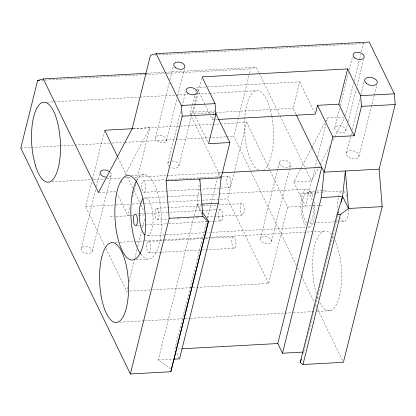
<?xml version="1.0" encoding="UTF-8"?>
<svg xmlns="http://www.w3.org/2000/svg" width="416" height="416" viewBox="0 0 416 416"><rect width="100%" height="100%" fill="white"/><g stroke="black" fill="none" stroke-linecap="round" stroke-linejoin="round"><path stroke-width="0.31" stroke-dasharray="2.08 1.56" d="M170.55 368.836L158.241 360.022L197.049 204.36L199.269 184.033M105.721 248.019L85.634 206.591L92.342 179.676M92.498 179.046L104.671 130.229M81.141 248.388L95.81 189.556M96.59 186.43L99.71 173.914M92.123 251.514A5.715 3.474 14 0 0 84.874 246.319A5.715 3.474 14 0 0 82.898 252.018A5.715 3.474 14 0 0 92.123 251.514L111.16 175.162M130.01 207.631L127.967 215.81L114.655 216.538M132.673 196.929L135.814 184.345M136.755 180.565L149.932 127.702L132.184 128.674M155.532 137.545L169.146 82.95M169.926 79.81L173.212 66.633M150.004 289.926L126.662 291.2L127.91 286.192M129.002 281.809L134.623 259.277M134.779 258.653L136.963 249.886M137.743 246.761L141.487 231.738M142.423 227.978L144.607 219.216M166.52 140.67A5.715 3.474 14 0 0 159.266 135.476A5.715 3.474 14 0 0 157.295 141.175A5.715 3.474 14 0 0 166.52 140.67L177.003 98.623M177.783 95.488L184.356 69.129M167.892 163.03L181.038 110.318M181.974 106.548L185.572 92.118M221.12 177.788L190.133 113.911L192.171 105.726M192.327 105.097L194.683 95.659M194.839 95.03L195.936 90.626M178.88 166.156L191.24 116.579M191.396 115.95L196.716 94.614M195.224 116.132L193.274 112.112L194.844 105.815M195 105.186L201.75 78.125M214.952 119.616L212.378 119.756L214.573 110.942L193.274 112.112M174.85 349.18L206.69 221.416M207.475 218.265L210.928 204.422M211.084 203.793L218.769 172.952L221.359 172.806M296.395 265.403L233.823 136.391L249.413 73.845M249.569 73.221L250.661 68.843L256.376 67.293L258.918 72.54M192.795 287.586L268.658 283.447L227.63 198.838L246.667 122.47L222.03 123.817M260.406 238.597L279.443 162.245M295.927 114.124L293.093 108.28L299.681 81.848L206.435 86.944M271.388 241.722A5.715 3.474 14 0 0 264.139 236.532A5.715 3.474 14 0 0 262.168 242.226A5.715 3.474 14 0 0 271.388 241.722L290.425 165.37A5.715 3.474 14 0 0 283.176 160.181A5.715 3.474 14 0 0 281.206 165.875A5.715 3.474 14 0 0 290.425 165.37M268.658 283.447L287.7 207.08L246.667 122.47M317.091 159.422L305.448 206.112L293.722 181.912L300.342 169.359M317.72 156.91L325.858 124.275M326.482 121.768L327.418 117.998L344.536 117.068M334.812 127.743L339.664 108.29M340.293 105.778L348.582 72.519M349.206 70.013L352.492 56.831M345.488 115.778L353.626 83.132M354.25 80.626L359.575 59.28M359.731 58.656L360.828 54.257M361.452 51.75L363.485 43.586L365.201 43.124M345.8 130.868A5.715 3.474 14 0 0 338.546 125.679A5.715 3.474 14 0 0 336.575 131.373A5.715 3.474 14 0 0 345.8 130.868L347.521 123.968M348.145 121.456L356.283 88.826M357.063 85.686L363.636 59.332M346.408 153.01L351.572 132.304M352.196 129.792L359.866 99.044M360.958 94.65L364.088 82.098M337.896 215.29L303.196 353.792M338.525 212.768L339.154 210.252M358.925 156.572A6.516 3.957 14 0 0 350.662 150.654A6.516 3.957 14 0 0 348.416 157.149A6.516 3.957 14 0 0 358.925 156.572L374.104 95.701M374.26 95.077L376.761 85.036M121.046 182.484L121.95 180.773M124.961 175.068L149.932 127.702M300.638 168.787L311.475 148.247M311.776 147.675L325.016 122.564M325.312 121.997L327.418 117.998M293.722 181.912L311.47 180.944L318.094 168.392M318.391 167.82L319.899 164.97M320.2 164.398L329.826 146.136M332.836 140.431L334.339 137.576M334.641 137.004L344.573 118.175M202.327 205.795L156.494 208.307L155.984 208.64A5.715 2.054 86.9 0 0 154.939 214.536A5.715 2.054 86.9 0 0 156.894 219.617L167.757 219.102M241.701 203.642L241.197 203.975A5.715 2.054 86.9 0 0 240.152 209.872A5.715 2.054 86.9 0 0 242.102 214.952L242.642 215.004A5.715 2.054 86.9 0 0 244.192 208.775A5.715 2.054 86.9 0 0 241.701 203.642L219.107 204.88M214.625 221.218L221.078 220.865L221.588 220.532A5.715 2.054 86.9 0 0 222.633 214.635A5.715 2.054 86.9 0 0 220.683 209.555L217.563 209.643M155.017 54.99L363.485 43.586M146.947 73.268L164.429 72.311M165.079 72.28L256.376 67.293M41.517 80.267L144.472 74.641M145.116 74.61L164.544 73.549M167.133 73.403L250.661 68.843M205.785 86.98L196.721 87.48L210.142 115.144M47.263 102.18L139.204 97.162M139.849 97.126L175.464 95.181M176.108 95.144L187.762 94.505M197.475 93.974L209.128 93.34M209.778 93.304L255.746 90.792M190.133 113.911L293.093 108.28M215.597 119.579L217.526 119.475M133.198 128.669L179.884 126.121M180.534 126.084L221.38 123.854M20.8 148.039L59.649 145.917M60.299 145.881L109.507 143.187M112.096 143.047L124.4 142.376M125.044 142.34L175.547 139.578M176.197 139.542L226.054 136.817M226.699 136.781L233.823 136.391M131.274 175.438L144.695 174.704M51.87 181.834L90.719 179.707M93.309 179.566L104.317 178.968M106.907 178.823L121.8 178.012M124.389 177.871L130.863 177.518M134.748 177.304L166.478 175.568M167.123 175.536L221.515 172.562M167.388 191.027L144.149 192.296A5.715 2.054 86.9 0 1 141.851 188.614L141.664 187.164A5.715 2.054 86.9 0 1 143.213 180.934L165.162 179.733M167.742 179.592L228.426 176.27A5.715 2.054 86.9 0 1 230.911 181.402L230.963 182.889A5.715 2.054 86.9 0 1 229.362 187.632L168.038 190.991M99.117 192.551L116.236 191.615M144.622 197.98L166.608 196.778M167.258 196.742L218.343 193.95M218.988 193.918L306.29 189.15M309.114 191.428L316.087 191.048M316.722 191.012L322.426 190.7M323.06 190.668L326.867 190.46M306.602 192.936L314.324 192.514M316.898 192.374L320.757 192.161M321.402 192.124L341.988 191.001A15.241 5.476 86.9 0 0 337.844 207.615L338.166 210.059M299.588 194.012L317.335 193.045M85.634 206.591L115.456 204.963M116.106 204.927L129.719 204.183M132.314 204.043L143.988 203.403M144.633 203.367L167.976 202.093M168.626 202.056L201.692 200.252M202.342 200.216L227.63 198.838M201.802 214.152L197.049 204.36L200.923 204.147M202.972 205.759L216.528 205.02M136.869 214.058L139.454 213.918M140.098 213.881L169.146 212.295M169.79 212.259L216.913 209.68M129.87 215.706L127.967 215.81L117.629 194.496M130.499 215.67L133.037 215.53M138.736 215.218L144.435 214.906M110.214 216.783L114.02 216.575M287.7 207.08L319.4 205.353M320.034 205.317L323.201 205.145M177.445 218.572L180.669 218.395M187.127 218.041L190.351 217.864M196.165 217.547L199.389 217.37M207.137 216.949L242.642 215.004M137.16 225.456L141.034 225.248M141.679 225.212L145.553 224.999M146.198 224.962L168.147 223.761M168.792 223.725L208.172 221.572M208.816 221.536L213.98 221.255M334.188 221.868L309.098 223.236A15.241 5.476 86.9 0 0 313.066 204.937M334.833 221.832L337.407 221.692M338.052 221.655L344.484 221.302M147.742 235.856L204.651 232.747M205.296 232.71L209.82 232.466M212.41 232.326L305.531 227.235M308.116 227.094L309.41 227.027M115.32 242.523L119.205 242.31M119.855 242.273L135.392 241.426M136.042 241.389L144.456 240.926M145.106 240.895L163.883 239.866M164.533 239.834L204.677 237.64M205.327 237.604L323.82 231.13M160.768 252.262L149.152 252.902A5.715 2.054 86.9 0 1 146.661 247.77L146.609 246.277A5.715 2.054 86.9 0 1 148.216 241.535L203.081 238.534M205.665 238.394L208.25 238.248M210.829 238.108L233.423 236.876A5.715 2.054 86.9 0 1 235.721 240.552L235.914 242.003A5.715 2.054 86.9 0 1 234.359 248.238L202.082 250M161.418 252.226L201.438 250.037M136.167 259.761L147.67 259.132M152.599 289.786L192.15 287.622M119.928 322.171L143.884 320.861M144.534 320.824L182.738 318.739M185.328 318.599L189.857 318.349M190.507 318.313L292.817 312.723M293.462 312.686L314.829 311.522M317.418 311.381L330.372 310.674M178.084 349.003L180.674 348.863M158.241 360.022L173.087 359.211M197.049 204.36L201.729 211.198M299.681 81.848L314.496 112.398M259.199 73.122L304.975 167.539M305.256 168.121L311.47 180.944M297.528 267.738L301.21 275.324M301.491 275.907L314.231 302.177M315.65 305.094L316.498 306.847M317.632 309.182L342.545 360.552M210.423 115.721L212.378 119.756M195.504 116.709L208.047 142.563M117.972 157.654L127.026 176.322M127.306 176.909L132.683 187.996M133.817 190.33L139.76 202.582M140.889 204.916L144.004 211.333M176.779 353.163L178.989 357.718M106.007 248.602L126.662 291.2M307.18 222.825A15.241 5.476 86.9 0 1 303.155 198.406A15.241 5.476 86.9 0 1 312.489 201.531M305.833 225.404A19.053 6.848 86.9 0 1 301.985 195.988A19.053 6.848 86.9 0 1 312.905 197.033M314.054 201.999A19.053 6.848 86.9 0 1 307.611 226.855M142.932 199.098A19.053 6.848 86.9 0 1 152.922 215.088A19.053 6.848 86.9 0 1 145.943 235.685M348.754 209.31A15.241 5.476 86.9 0 1 340.309 217.901M338.879 213.886A15.241 5.476 86.9 0 1 338.468 212.098M343.907 191.412A15.241 5.476 86.9 0 1 347.282 197.309M136.718 180.528A42.297 15.2 86.9 0 1 161.346 215.795A42.297 15.2 86.9 0 1 140.946 254.394M221.078 220.865A5.715 2.054 86.9 0 1 218.592 215.732A5.715 2.054 86.9 0 1 220.142 209.503M229.362 187.632A5.715 2.054 86.9 0 1 227.063 183.955L226.871 182.499A5.715 2.054 86.9 0 1 228.426 176.27M144.149 192.296A5.715 2.054 86.9 0 0 145.756 187.554L145.704 186.066A5.715 2.054 86.9 0 0 143.213 180.934M156.494 208.307A5.715 2.054 86.9 0 1 158.985 213.434A5.715 2.054 86.9 0 1 157.43 219.669M234.359 248.238A5.715 2.054 86.9 0 1 231.868 243.105L231.816 241.613A5.715 2.054 86.9 0 1 233.423 236.876M149.152 252.902A5.715 2.054 86.9 0 0 150.701 246.667L150.514 245.216A5.715 2.054 86.9 0 0 148.216 241.535M334.786 240.063A40.009 14.378 86.9 0 1 339.414 296.306A40.009 14.378 86.9 0 1 319.405 301.74M318.209 299.036A40.009 14.378 86.9 0 1 317.309 296.65M316.311 293.55A40.009 14.378 86.9 0 1 314.844 245.227A40.009 14.378 86.9 0 1 331.334 234.536M332.634 236.272A40.009 14.378 86.9 0 1 334.49 239.47M258.534 169.972A40.009 14.378 86.9 0 1 246.636 105.425A40.009 14.378 86.9 0 1 271.726 115.913M271.846 116.558A40.009 14.378 86.9 0 1 263.869 169.655M110.36 172.375A5.715 3.474 14 0 1 107.432 177.226M172.094 160.95A5.715 3.474 14 0 1 178.958 165.859A5.715 3.474 14 0 1 170.867 167.362M169.655 166.66A5.715 3.474 14 0 1 170.305 161.158"/><path stroke-width="0.62" d="M199.685 180.227L199.82 178.953L202.92 216.455L208.182 221.848L170.804 371.753L130.38 373.963L20.8 148.039L37.632 80.475L43.347 78.926L146.302 73.304M174.377 359.143L179.54 358.857L218.353 203.195L221.12 177.788L229.902 142.542L215.691 113.24M303.155 352.082L282.495 353.21L321.308 197.548L324.069 172.156L332.852 136.911L317.528 105.321L338.832 104.156L354.156 135.746L332.852 136.911M341.198 202.056L342.612 196.383L345.379 170.992L348.478 208.484L340.34 214.609L302.968 364.515L343.398 362.305L382.205 206.638L379.116 169.146L395.2 104.53L394.316 93.818L369.205 42.037L156.203 53.69L150.488 55.24L132.184 128.674L98.483 192.587L43.347 78.926M130.38 373.963L169.187 218.301L166.098 180.799L182.203 116.178L181.324 105.477L156.203 53.69M354.156 135.746L361.478 106.371L360.594 95.659L347.62 68.91L202.062 76.866L215.046 103.631L215.925 114.332L208.603 143.712L229.902 142.542M202.452 212.254L208.567 221.198L170.804 371.753M317.528 105.321L315.333 114.13L218.171 119.439M282.495 353.21L277.805 343.533L321.724 167.315L222.009 172.775M338.832 104.156L347.62 68.91M302.968 364.515L300.175 362.523L337.168 214.152L342.612 196.383L321.308 197.548M300.175 362.523L301.382 359.034M208.182 221.848L208.567 221.198M37.632 80.475L39.577 80.371M181.324 105.477L215.046 103.631M360.594 95.659L394.316 93.818M182.203 116.178L215.925 114.332M361.478 106.371L395.2 104.53M132.553 128.705L104.671 130.229L117.406 156.484M166.098 180.799L221.12 177.788M379.116 169.146L324.069 172.156L296.494 115.294M201.568 204.11L218.353 203.195M169.187 218.301L202.92 216.455M382.205 206.638L348.478 208.484L342.612 196.383M181.969 348.79L277.805 343.533M337.168 214.152L340.34 214.609M145.044 235.113A19.053 6.848 86.9 0 1 139.36 217.506A19.053 6.848 86.9 0 1 142.932 199.098M140.572 253.869A42.297 15.2 86.9 0 1 136.458 181.007M105.992 177.18A5.715 3.474 14 0 1 100.376 171.616A5.715 3.474 14 0 1 109.403 171.532M136.38 225.191L135.871 225.529A5.715 2.054 86.9 0 1 133.38 220.397A5.715 2.054 86.9 0 1 134.935 214.167L135.476 214.219A5.715 2.054 86.9 0 1 137.426 219.3A5.715 2.054 86.9 0 1 136.38 225.191M35.391 165.412L33.186 156.208A40.009 14.378 86.9 0 1 39.177 104.78A40.009 14.378 86.9 0 1 58.822 128.196L60.154 138.362A40.009 14.378 86.9 0 1 52.832 179.624A40.009 14.378 86.9 0 1 35.391 165.412M116.23 195.421A42.297 15.2 86.9 0 0 131.695 260.005A42.297 15.2 86.9 0 0 142.698 197.943A42.297 15.2 86.9 0 0 116.23 195.421M101.743 257.135A40.009 14.378 86.9 0 0 113.563 321.948A40.009 14.378 86.9 0 0 126.88 268.533A40.009 14.378 86.9 0 0 101.743 257.135M187.959 93.236A5.715 3.474 14 0 0 197.184 92.732A5.715 3.474 14 0 0 189.93 87.542A5.715 3.474 14 0 0 187.959 93.236M366.72 83.725A6.516 3.957 14 0 0 377.229 83.153A6.516 3.957 14 0 0 368.966 77.236A6.516 3.957 14 0 0 366.72 83.725M175.599 67.751A5.715 3.474 14 0 0 184.824 67.246A5.715 3.474 14 0 0 177.57 62.057A5.715 3.474 14 0 0 175.599 67.751M354.879 57.954A5.715 3.474 14 0 0 364.104 57.45A5.715 3.474 14 0 0 356.85 52.255A5.715 3.474 14 0 0 354.879 57.954"/></g></svg>
